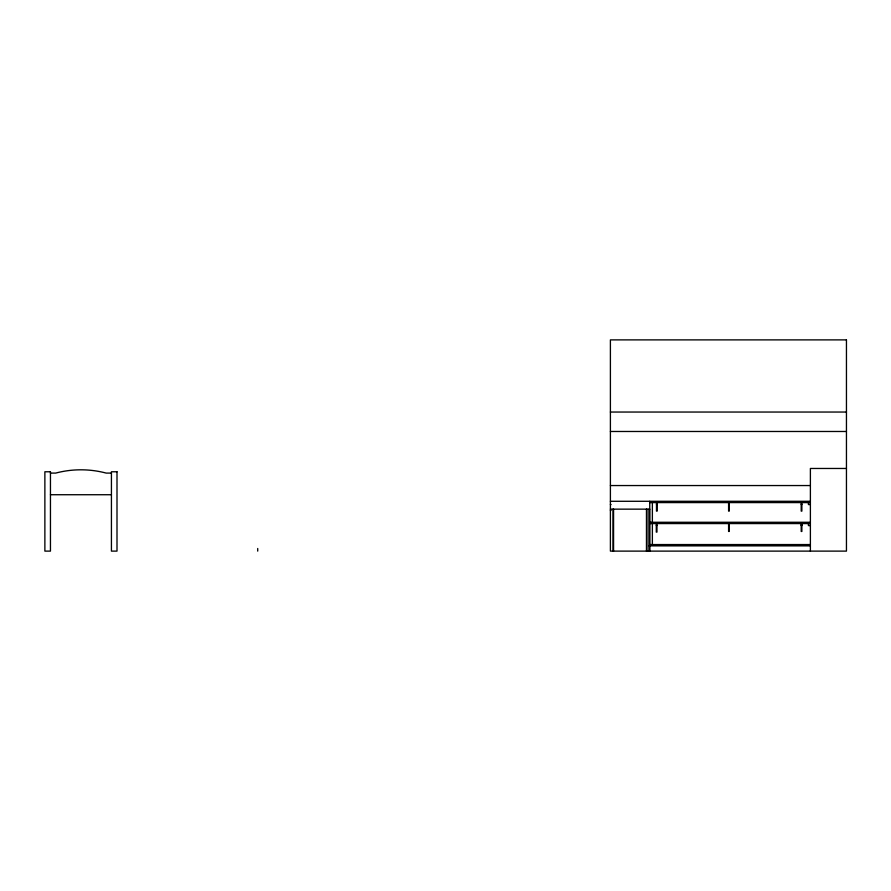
<?xml version="1.0" encoding="UTF-8"?>
<svg xmlns="http://www.w3.org/2000/svg" width="891" height="891" viewBox="0 0 891 891"><rect width="100%" height="100%" fill="white"/><g stroke="black" fill="none" stroke-linecap="round" stroke-linejoin="round"><path stroke-width="1.34" d="M610.402 412.043L846.45 412.043M610.402 431.478L846.45 431.478M846.45 468.466L810.387 468.466L810.387 551.117M50.453 473.088L55.699 473.088A98.823 98.823 0 0 1 106.185 473.088L111.431 473.088M610.402 485.55L810.387 485.55M50.453 494.728L111.431 494.728M610.402 501.288L810.387 501.288M649.751 502.591L810.387 502.591M610.402 504.562L611.059 504.562M656.478 504.562L657.135 504.562M728.593 504.562L729.25 504.562M801.209 504.562L801.867 504.562M810.387 504.562L808.415 504.562L808.415 502.591M610.402 509.151L649.751 509.151M610.402 510.465L611.059 510.465M649.751 522.271L810.387 522.271M649.751 523.574L810.387 523.574M801.209 524.888L801.867 524.888M656.299 525.545L656.957 525.545M728.593 525.545L729.25 525.545M801.209 525.545L801.867 525.545M810.387 525.579L808.415 525.579L808.415 523.574M649.751 544.557L810.387 544.557M649.093 545.871L810.387 545.871M801.867 502.591L801.867 511.122L801.209 511.122L801.209 502.591M801.867 523.574L801.867 531.448L801.209 531.448L801.209 523.574M729.25 502.591L729.25 511.122L728.593 511.122L728.593 502.591M729.25 523.574L729.25 531.448L728.593 531.448L728.593 523.574M657.135 502.591L657.135 511.122L656.478 511.122L656.478 502.591M656.957 523.574L656.957 532.105L656.299 532.105L656.299 523.574M652.368 502.591L652.368 522.271M652.368 523.574L652.368 544.557M649.751 501.288L649.751 551.117M649.483 509.151L649.483 551.117M649.093 509.151L649.093 551.117M646.855 509.151L646.855 551.117M646.465 509.151L646.465 551.117M613.565 509.151L613.565 551.117M613.03 509.151L613.03 551.117M257.711 548.488L257.711 551.117M846.45 339.883L610.402 339.883L610.402 551.117L846.45 551.117L846.45 339.883M50.453 471.773L44.873 471.773L44.873 551.117L50.453 551.117L50.453 471.773M116.999 471.773L111.431 471.773L111.431 551.117L116.999 551.117L116.999 471.773"/></g></svg>
